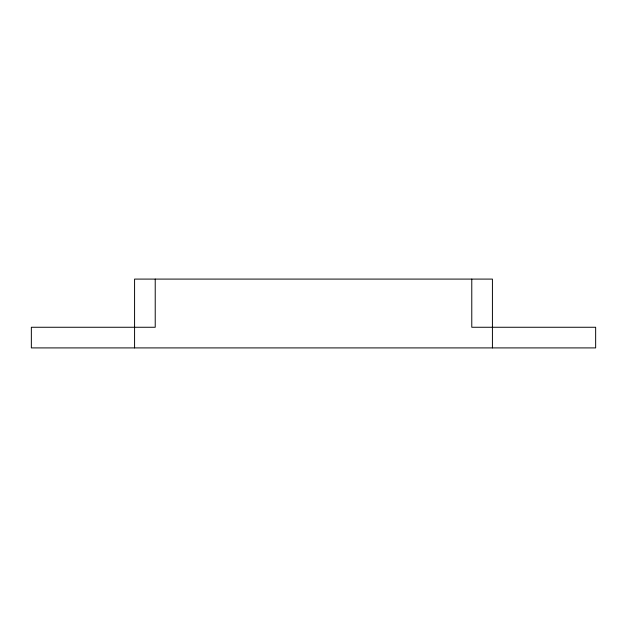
<?xml version="1.0" encoding="UTF-8"?>
<svg xmlns="http://www.w3.org/2000/svg" width="627" height="627" viewBox="0 0 627 627"><rect width="100%" height="100%" fill="white"/><g stroke="black" fill="none" stroke-linecap="round" stroke-linejoin="round"><path stroke-width="0.94" d="M492.422 347.907L492.422 279.093L134.578 279.093L134.578 347.907M471.778 279.093L471.778 327.263L595.65 327.263L595.65 347.907L31.35 347.907L31.35 327.263L155.222 327.263L155.222 279.093"/></g></svg>
